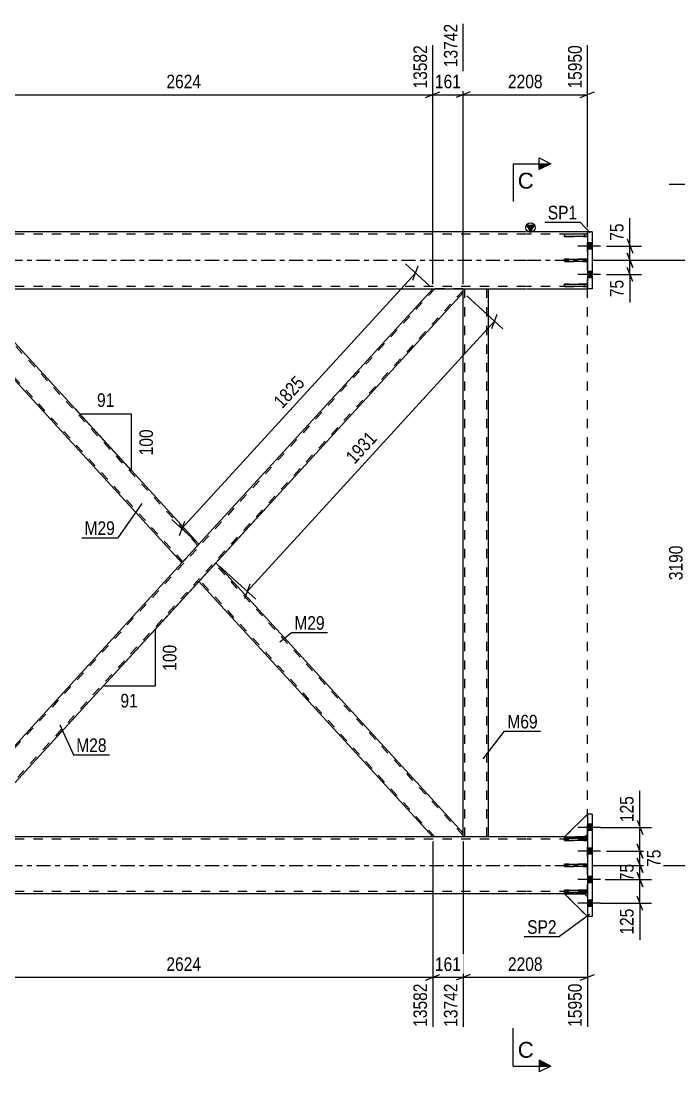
# Model space of a CAD drawing. Header units: millimetres. Extents: x -133 to 708, y -382 to 212.
# Drawn here: x 394.4 to 533.1, y -171.2 to 50.5 of the extents above; entities that cross this region are included whole.
import ezdxf

# ---------------------------------------------------------------- set-up
doc = ezdxf.new("R2010")
doc.units = ezdxf.units.MM
doc.linetypes.add('DXK_LINE_DOT2', pattern=[3.9198, 1.9599, -1.9599])
doc.linetypes.add('DXK_LINE_DOT3', pattern=[5.9187, 2.979, -0.9799, 0.9799, -0.9799])
doc.styles.add('Arial', font='ARIAL.TTF', dxfattribs={"height": 0.2})
doc.styles.add('Arial Narrow', font='ARIALN.TTF', dxfattribs={"height": 0.2})

# ---------------------------------------------------------------- blocks, each defined once
blk = doc.blocks.new('Part-389637962-1452 - 1176')
at = {"color": 7, "linetype": 'DXK_LINE_DOT2'}
for p, q in [((513.75, -5.02), (508.95, -5.02)), ((508.95, -5.02), (508.95, -5.5)), ((508.95, -5.5), (513.75, -5.5)), ((513.15, -5.5), (513.15, -5.02)), ((513.75, -5.5), (513.75, -5.02))]:
    blk.add_line(p, q, dxfattribs=at)
blk = doc.blocks.new('Part-389637962-1394 - 1176')
at = {"color": 2, "linetype": 'Continuous'}
for p, q in [((376.18, -6.8), (376.18, -6)), ((431.87, -59.89), (382.6, -6)), ((428.3, -63.8), (376.18, -6.8)), ((431.44, -60.36), (428.3, -63.8)), ((431.75, -60.03), (431.44, -60.36)), ((431.87, -59.89), (431.75, -60.03))]:
    blk.add_line(p, q, dxfattribs=at)
at = {"color": 7, "linetype": 'DXK_LINE_DOT2'}
for p, q in [((382.6, -6), (376.18, -6)), ((428.51, -63.56), (376.18, -6.33)), ((431.66, -60.12), (382.17, -6)), ((431.61, -60.18), (431.44, -60.36)), ((431.75, -60.03), (431.66, -60.12)), ((428.51, -63.56), (428.53, -63.54))]:
    blk.add_line(p, q, dxfattribs=at)
blk = doc.blocks.new('Part-389637962-1395 - 1176')
at = {"color": 7, "linetype": 'DXK_LINE_DOT2'}
for p, q in [((481.58, -6), (376.18, -121.27)), ((487.57, -6.33), (382.17, -121.6)), ((487.57, -6), (481.14, -6)), ((431.87, -59.89), (428.3, -63.8)), ((435.45, -63.8), (431.87, -67.71)), ((376.86, -120.06), (376.18, -120.8)), ((376.18, -121.6), (376.18, -120.8)), ((382.6, -121.6), (376.18, -121.6))]:
    blk.add_line(p, q, dxfattribs=at)
at = {"color": 2, "linetype": 'Continuous'}
for p, q in [((481.14, -6), (431.87, -59.89)), ((487.57, -6.8), (487.57, -6)), ((487.57, -6.8), (435.45, -63.8)), ((428.3, -63.8), (376.86, -120.06)), ((431.87, -67.71), (382.6, -121.6))]:
    blk.add_line(p, q, dxfattribs=at)
blk = doc.blocks.new('Part-389637962-1399 - 1176')
at = {"color": 7, "linetype": 'DXK_LINE_DOT2'}
for p, q in [((487.57, -6), (492.85, -6)), ((487.57, -6.8), (487.57, -6)), ((487.89, -121.6), (487.89, -6)), ((492.53, -121.6), (492.53, -6)), ((487.57, -121.6), (487.57, -120.8)), ((492.85, -121.6), (487.57, -121.6))]:
    blk.add_line(p, q, dxfattribs=at)
at = {"color": 2, "linetype": 'Continuous'}
for p, q in [((492.85, -6), (492.85, -121.6)), ((487.57, -120.8), (487.57, -6.8))]:
    blk.add_line(p, q, dxfattribs=at)
blk = doc.blocks.new('Part-389637962-1410 - 1176')
at = {"color": 2, "linetype": 'Continuous'}
for p, q in [((435.45, -63.8), (431.87, -67.71)), ((487.57, -120.8), (435.45, -63.8)), ((481.14, -121.6), (431.87, -67.71)), ((487.57, -121.6), (487.57, -120.8))]:
    blk.add_line(p, q, dxfattribs=at)
at = {"color": 7, "linetype": 'DXK_LINE_DOT2'}
for p, q in [((487.57, -121.27), (435.23, -64.04)), ((432.09, -67.48), (432.11, -67.46)), ((481.58, -121.6), (432.09, -67.48)), ((487.57, -121.6), (481.14, -121.6)), ((487.57, -121.6), (487.57, -121.57))]:
    blk.add_line(p, q, dxfattribs=at)
blk = doc.blocks.new('Part-389637962-1411 - 1176')
at = {"color": 2, "linetype": 'Continuous'}
for p, q in [((514.75, 6), (513.75, 6)), ((513.75, 6), (513.75, -6)), ((514.75, 6), (514.75, -6)), ((514.75, -6), (513.75, -6))]:
    blk.add_line(p, q, dxfattribs=at)
blk = doc.blocks.new('Part-389637962-1412 - 1176')
at = {"color": 2, "linetype": 'Continuous'}
for p, q in [((514.75, -116.8), (513.75, -116.8)), ((513.75, -116.8), (513.75, -138.4)), ((514.75, -116.8), (514.75, -138.4)), ((514.75, -138.4), (513.75, -138.4))]:
    blk.add_line(p, q, dxfattribs=at)
blk = doc.blocks.new('Part-389637962-1415 - 1176')
at = {"color": 2, "linetype": 'Continuous'}
for p, q in [((508.95, -127.36), (513.75, -127.36)), ((508.95, -127.84), (508.95, -127.36)), ((513.75, -127.84), (508.95, -127.84)), ((513.75, -127.36), (513.75, -127.84))]:
    blk.add_line(p, q, dxfattribs=at)
at = {"color": 7, "linetype": 'DXK_LINE_DOT2'}
blk.add_line((513.15, -127.84), (513.15, -127.36), dxfattribs=at)
blk = doc.blocks.new('Part-389637962-1416 - 1176')
at = {"color": 2, "linetype": 'Continuous'}
for p, q in [((508.95, -121.86), (513.75, -121.86)), ((508.95, -122.34), (508.95, -121.86)), ((513.75, -121.86), (513.75, -122.34)), ((513.75, -122.34), (508.95, -122.34))]:
    blk.add_line(p, q, dxfattribs=at)
at = {"color": 7, "linetype": 'DXK_LINE_DOT2'}
blk.add_line((513.15, -122.34), (513.15, -121.86), dxfattribs=at)
blk = doc.blocks.new('Part-389637962-1417 - 1176')
at = {"color": 2, "linetype": 'Continuous'}
for p, q in [((508.95, -132.86), (513.75, -132.86)), ((508.95, -133.34), (508.95, -132.86)), ((513.75, -132.86), (513.75, -133.34)), ((513.75, -133.34), (508.95, -133.34))]:
    blk.add_line(p, q, dxfattribs=at)
at = {"color": 7, "linetype": 'DXK_LINE_DOT2'}
blk.add_line((513.15, -133.34), (513.15, -132.86), dxfattribs=at)
blk = doc.blocks.new('Part-389637962-1418 - 1176')
at = {"color": 7, "linetype": 'DXK_LINE_DOT2'}
for p, q in [((513.75, -127.36), (508.95, -127.36)), ((508.95, -127.36), (508.95, -127.84)), ((508.95, -127.84), (513.75, -127.84)), ((513.15, -127.84), (513.15, -127.36)), ((513.75, -127.84), (513.75, -127.36))]:
    blk.add_line(p, q, dxfattribs=at)
blk = doc.blocks.new('Part-389637962-1419 - 1176')
at = {"color": 7, "linetype": 'DXK_LINE_DOT2'}
for p, q in [((513.75, -121.86), (508.95, -121.86)), ((508.95, -121.86), (508.95, -122.34)), ((513.15, -122.34), (513.15, -121.86)), ((513.75, -122.34), (513.75, -121.86)), ((508.95, -122.34), (513.75, -122.34))]:
    blk.add_line(p, q, dxfattribs=at)
blk = doc.blocks.new('Part-389637962-1420 - 1176')
at = {"color": 7, "linetype": 'DXK_LINE_DOT2'}
for p, q in [((513.75, -132.86), (508.95, -132.86)), ((508.95, -132.86), (508.95, -133.34)), ((513.15, -133.34), (513.15, -132.86)), ((513.75, -133.34), (513.75, -132.86)), ((508.95, -133.34), (513.75, -133.34))]:
    blk.add_line(p, q, dxfattribs=at)
blk = doc.blocks.new('Part-389637962-1421 - 1176')
at = {"color": 7, "linetype": 'DXK_LINE_DOT2'}
for p, q in [((508.95, -133.6), (513.15, -133.6)), ((513.75, -138.4), (508.95, -133.6)), ((513.15, -133.6), (513.75, -134.2)), ((513.75, -134.2), (513.75, -138.4))]:
    blk.add_line(p, q, dxfattribs=at)
blk = doc.blocks.new('Part-389637962-1422 - 1176')
at = {"color": 2, "linetype": 'Continuous'}
for p, q in [((513.75, -138.4), (508.95, -133.6)), ((508.95, -133.6), (513.15, -133.6)), ((513.15, -133.6), (513.75, -134.2))]:
    blk.add_line(p, q, dxfattribs=at)
at = {"color": 7, "linetype": 'DXK_LINE_DOT2'}
blk.add_line((513.75, -134.2), (513.75, -138.4), dxfattribs=at)
blk = doc.blocks.new('Part-389637962-1423 - 1176')
at = {"color": 7, "linetype": 'DXK_LINE_DOT2'}
for p, q in [((513.75, -116.8), (508.95, -121.6)), ((513.75, -121), (513.75, -116.8)), ((508.95, -121.6), (513.15, -121.6)), ((513.15, -121.6), (513.75, -121))]:
    blk.add_line(p, q, dxfattribs=at)
blk = doc.blocks.new('Part-389637962-1424 - 1176')
at = {"color": 2, "linetype": 'Continuous'}
for p, q in [((513.75, -116.8), (508.95, -121.6)), ((508.95, -121.6), (513.15, -121.6)), ((513.15, -121.6), (513.75, -121))]:
    blk.add_line(p, q, dxfattribs=at)
at = {"color": 7, "linetype": 'DXK_LINE_DOT2'}
blk.add_line((513.75, -121), (513.75, -116.8), dxfattribs=at)
blk = doc.blocks.new('Part-389637962-1447 - 1176')
at = {"color": 2, "linetype": 'Continuous'}
for p, q in [((508.95, 0.24), (513.75, 0.24)), ((508.95, -0.24), (508.95, 0.24)), ((513.75, 0.24), (513.75, -0.24)), ((513.75, -0.24), (508.95, -0.24))]:
    blk.add_line(p, q, dxfattribs=at)
at = {"color": 7, "linetype": 'DXK_LINE_DOT2'}
blk.add_line((513.15, -0.24), (513.15, 0.24), dxfattribs=at)
blk = doc.blocks.new('Part-389637962-1448 - 1176')
at = {"color": 2, "linetype": 'Continuous'}
for p, q in [((513.75, 5.5), (508.95, 5.5)), ((508.95, 5.02), (508.95, 5.5)), ((513.75, 5.02), (508.95, 5.02)), ((513.75, 5.5), (513.75, 5.02))]:
    blk.add_line(p, q, dxfattribs=at)
at = {"color": 7, "linetype": 'DXK_LINE_DOT2'}
blk.add_line((513.15, 5.02), (513.15, 5.5), dxfattribs=at)
blk = doc.blocks.new('Part-389637962-1449 - 1176')
at = {"color": 2, "linetype": 'Continuous'}
for p, q in [((508.95, -5.02), (513.75, -5.02)), ((508.95, -5.5), (508.95, -5.02)), ((513.75, -5.5), (508.95, -5.5)), ((513.75, -5.02), (513.75, -5.5))]:
    blk.add_line(p, q, dxfattribs=at)
at = {"color": 7, "linetype": 'DXK_LINE_DOT2'}
blk.add_line((513.15, -5.5), (513.15, -5.02), dxfattribs=at)
blk = doc.blocks.new('Part-389637962-1450 - 1176')
at = {"color": 7, "linetype": 'DXK_LINE_DOT2'}
for p, q in [((513.75, 0.24), (508.95, 0.24)), ((508.95, 0.24), (508.95, -0.24)), ((513.15, -0.24), (513.15, 0.24)), ((513.75, -0.24), (513.75, 0.24)), ((508.95, -0.24), (513.75, -0.24))]:
    blk.add_line(p, q, dxfattribs=at)
blk = doc.blocks.new('Part-389637962-1451 - 1176')
at = {"color": 7, "linetype": 'DXK_LINE_DOT2'}
for p, q in [((513.75, 5.5), (508.95, 5.5)), ((508.95, 5.5), (508.95, 5.02)), ((508.95, 5.02), (513.75, 5.02)), ((513.15, 5.5), (513.15, 5.02)), ((513.75, 5.02), (513.75, 5.5))]:
    blk.add_line(p, q, dxfattribs=at)
blk = doc.blocks.new('Part-389637962-1459 - 1176')
at = {"linetype": 'Continuous'}
blk.add_hatch(color=2, dxfattribs=at).paths.add_polyline_path([(501.75, 6), (500.95, 7.4), (502.55, 7.4)])
at = {"color": 2, "linetype": 'Continuous'}
for p, q in [((501.75, 6), (500.95, 7.4)), ((500.95, 7.4), (502.55, 7.4)), ((502.55, 7.4), (501.75, 6)), ((500.85, 6), (375.54, 6)), ((513.75, 6), (500.95, 6)), ((12.9, -6), (500.85, -6)), ((500.95, -6), (513.75, -6))]:
    blk.add_line(p, q, dxfattribs=at)
at = {"color": 7, "linetype": 'DXK_LINE_DOT2'}
for p, q in [((500.85, 5.52), (12.9, 5.52)), ((513.75, 5.52), (500.95, 5.52)), ((513.75, -6), (513.75, 6)), ((500.85, -5.52), (12.9, -5.52)), ((513.75, -5.52), (500.95, -5.52))]:
    blk.add_line(p, q, dxfattribs=at)
at = {"color": 7, "linetype": 'DXK_LINE_DOT3'}
for p, q in [((12.9, 0), (500.85, 0)), ((500.95, 0), (513.75, 0))]:
    blk.add_line(p, q, dxfattribs=at)
at = {"color": 2, "linetype": 'Continuous'}
blk.add_circle((501.75, 6.9), 1, dxfattribs=at)
blk = doc.blocks.new('Part-389637962-1460 - 1176')
at = {"color": 2, "linetype": 'Continuous'}
for p, q in [((500.85, -121.6), (380.04, -121.6)), ((508.95, -121.6), (500.95, -121.6)), ((513.75, -121.6), (513.15, -121.6)), ((500.85, -133.6), (12.9, -133.6)), ((508.95, -133.6), (500.95, -133.6)), ((513.75, -133.6), (513.15, -133.6))]:
    blk.add_line(p, q, dxfattribs=at)
at = {"color": 7, "linetype": 'DXK_LINE_DOT2'}
for p, q in [((513.15, -121.6), (508.95, -121.6)), ((513.75, -133.6), (513.75, -121.6)), ((500.85, -122.08), (12.9, -122.08)), ((513.75, -122.08), (500.95, -122.08)), ((500.85, -133.12), (12.9, -133.12)), ((513.75, -133.12), (500.95, -133.12)), ((513.15, -133.6), (508.95, -133.6))]:
    blk.add_line(p, q, dxfattribs=at)
at = {"color": 7, "linetype": 'DXK_LINE_DOT3'}
for p, q in [((12.9, -127.6), (500.85, -127.6)), ((500.95, -127.6), (513.75, -127.6))]:
    blk.add_line(p, q, dxfattribs=at)
blk = doc.blocks.new('Bolt-389637962-1525 - 1176')
at = {"linetype": 'Continuous'}
for points in [[(513.75, 3.66), (513.75, 2.34), (514.75, 2.34), (514.75, 3.66)], [(513.75, 3.66), (513.75, 2.34), (514.75, 2.34), (514.75, 3.66)], [(513.75, -2.34), (513.75, -3.66), (514.75, -3.66), (514.75, -2.34)], [(513.75, -2.34), (513.75, -3.66), (514.75, -3.66), (514.75, -2.34)]]:
    blk.add_hatch(color=1, dxfattribs=at).paths.add_polyline_path(points)
at = {"color": 1, "linetype": 'Continuous'}
for p, q in [((516.51, 3), (511.75, 3)), ((516.51, 3), (511.75, 3)), ((514.75, 3.66), (513.75, 3.66)), ((514.75, 3.66), (513.75, 3.66)), ((514.75, 2.34), (513.75, 2.34)), ((514.75, 2.34), (513.75, 2.34)), ((516.51, -3), (511.75, -3)), ((516.51, -3), (511.75, -3)), ((514.75, -2.34), (513.75, -2.34)), ((514.75, -2.34), (513.75, -2.34)), ((514.75, -3.66), (513.75, -3.66)), ((514.75, -3.66), (513.75, -3.66))]:
    blk.add_line(p, q, dxfattribs=at)
blk = doc.blocks.new('Bolt-389637962-1526 - 1176')
at = {"linetype": 'Continuous'}
for points in [[(513.75, -118.94), (513.75, -120.26), (514.75, -120.26), (514.75, -118.94)], [(513.75, -118.94), (513.75, -120.26), (514.75, -120.26), (514.75, -118.94)], [(513.75, -118.94), (513.75, -120.26), (514.75, -120.26), (514.75, -118.94)], [(513.75, -123.94), (513.75, -125.26), (514.75, -125.26), (514.75, -123.94)], [(513.75, -123.94), (513.75, -125.26), (514.75, -125.26), (514.75, -123.94)], [(513.75, -129.94), (513.75, -131.26), (514.75, -131.26), (514.75, -129.94)], [(513.75, -129.94), (513.75, -131.26), (514.75, -131.26), (514.75, -129.94)], [(513.75, -134.94), (513.75, -136.26), (514.75, -136.26), (514.75, -134.94)], [(513.75, -134.94), (513.75, -136.26), (514.75, -136.26), (514.75, -134.94)], [(513.75, -134.94), (513.75, -136.26), (514.75, -136.26), (514.75, -134.94)]]:
    blk.add_hatch(color=1, dxfattribs=at).paths.add_polyline_path(points)
at = {"color": 1, "linetype": 'Continuous'}
for p, q in [((516.51, -119.6), (511.75, -119.6)), ((516.51, -119.6), (511.75, -119.6)), ((516.51, -119.6), (511.75, -119.6)), ((514.75, -118.94), (513.75, -118.94)), ((514.75, -118.94), (513.75, -118.94)), ((514.75, -118.94), (513.75, -118.94)), ((514.75, -120.26), (513.75, -120.26)), ((514.75, -120.26), (513.75, -120.26)), ((514.75, -120.26), (513.75, -120.26)), ((514.75, -123.94), (513.75, -123.94)), ((514.75, -123.94), (513.75, -123.94)), ((516.51, -124.6), (511.75, -124.6)), ((516.51, -124.6), (511.75, -124.6)), ((514.75, -125.26), (513.75, -125.26)), ((514.75, -125.26), (513.75, -125.26)), ((516.51, -130.6), (511.75, -130.6)), ((516.51, -130.6), (511.75, -130.6)), ((514.75, -129.94), (513.75, -129.94)), ((514.75, -129.94), (513.75, -129.94)), ((514.75, -131.26), (513.75, -131.26)), ((514.75, -131.26), (513.75, -131.26)), ((514.75, -134.94), (513.75, -134.94)), ((514.75, -134.94), (513.75, -134.94)), ((514.75, -134.94), (513.75, -134.94)), ((516.51, -135.6), (511.75, -135.6)), ((516.51, -135.6), (511.75, -135.6)), ((516.51, -135.6), (511.75, -135.6)), ((514.75, -136.26), (513.75, -136.26)), ((514.75, -136.26), (513.75, -136.26)), ((514.75, -136.26), (513.75, -136.26))]:
    blk.add_line(p, q, dxfattribs=at)
blk = doc.blocks.new('Line-389637962-34539 - 1176')
at = {"color": 1, "linetype": 'DXK_LINE_DOT2'}
blk.add_line((513.75, -121.6), (513.75, -6), dxfattribs=at)
blk = doc.blocks.new('StraightDimension-389637962-49428 - 1176')
at = {"color": 7, "linetype": 'Continuous'}
for p, q in [((516.53, -119.6), (527.23, -119.6)), ((524.23, -118.1), (525.43, -121.1)), ((524.83, -124.6), (524.83, -119.6)), ((525.43, -126.1), (524.23, -123.1)), ((517.75, -124.6), (527.23, -124.6))]:
    blk.add_line(p, q, dxfattribs=at)
at = {"color": 0}
blk.add_wipeout([(524.08, -112.39), (519.88, -112.39), (519.88, -119.08), (524.08, -119.08)], dxfattribs=at)
at = {"color": 7, "linetype": 'Continuous'}
blk.add_line((524.83, -119.6), (524.83, -111.87), dxfattribs=at)
blk.add_line((524.83, -119.6), (524.83, -111.87), dxfattribs=at)
at = {"color": 3, "style": 'Arial Narrow'}
blk.add_text('125', height=2.863, rotation=90.0002, dxfattribs=at).set_placement((523.48, -118.48))
blk = doc.blocks.new('StraightDimension-389637962-16028 - 1176')
at = {"color": 7, "linetype": 'Continuous'}
for p, q in [((535.77, -1.5), (534.57, 1.5)), ((514.75, 0), (537.57, 0)), ((535.17, -127.6), (535.17, 0)), ((534.57, -126.1), (535.77, -129.1)), ((514.75, -127.6), (537.57, -127.6))]:
    blk.add_line(p, q, dxfattribs=at)
at = {"color": 0}
blk.add_wipeout([(534.42, -59.54), (530.22, -59.54), (530.22, -68.06), (534.42, -68.06)], dxfattribs=at)
at = {"color": 3, "style": 'Arial Narrow'}
blk.add_text('3190', height=2.863, rotation=90.0002, dxfattribs=at).set_placement((533.82, -67.46))
blk = doc.blocks.new('StraightDimension-389637962-16205 - 1176')
at = {"color": 7, "linetype": 'Continuous'}
for p, q in [((522.12, 4.5), (523.32, 1.5)), ((517.75, 3), (525.12, 3)), ((522.72, 0), (522.72, 3)), ((523.32, -1.5), (522.12, 1.5)), ((514.75, 0), (525.12, 0))]:
    blk.add_line(p, q, dxfattribs=at)
at = {"color": 0}
blk.add_wipeout([(521.97, 8.38), (517.77, 8.38), (517.77, 3.52), (521.97, 3.52)], dxfattribs=at)
at = {"color": 7, "linetype": 'Continuous'}
blk.add_line((522.72, 3), (522.72, 8.91), dxfattribs=at)
blk.add_line((522.72, 3), (522.72, 8.91), dxfattribs=at)
at = {"color": 3, "style": 'Arial Narrow'}
blk.add_text('75', height=2.863, rotation=90.0002, dxfattribs=at).set_placement((521.37, 4.12))
blk = doc.blocks.new('StraightDimension-389637962-16206 - 1176')
at = {"color": 7, "linetype": 'Continuous'}
for p, q in [((522.12, 1.5), (523.32, -1.5)), ((514.75, 0), (525.12, 0)), ((523.32, -4.5), (522.12, -1.5)), ((522.72, -3), (522.72, 0)), ((517.75, -3), (525.12, -3))]:
    blk.add_line(p, q, dxfattribs=at)
at = {"color": 0}
blk.add_wipeout([(521.97, -3.53), (517.77, -3.53), (517.77, -8.38), (521.97, -8.38)], dxfattribs=at)
at = {"color": 7, "linetype": 'Continuous'}
blk.add_line((522.72, -3), (522.72, -8.91), dxfattribs=at)
blk.add_line((522.72, -3), (522.72, -8.91), dxfattribs=at)
at = {"color": 3, "style": 'Arial Narrow'}
blk.add_text('75', height=2.863, rotation=90.0002, dxfattribs=at).set_placement((521.37, -7.78))
blk = doc.blocks.new('StraightDimension-389637962-16668 - 1176')
at = {"color": 7, "linetype": 'Continuous'}
for p, q in [((487.57, -5), (487.57, 49.87)), ((513.75, 7), (513.75, 45.37)), ((489.07, 35.53), (486.07, 34.33)), ((512.25, 34.33), (515.25, 35.53)), ((487.57, 34.93), (513.75, 34.93))]:
    blk.add_line(p, q, dxfattribs=at)
at = {"color": 0, "linetype": 'Continuous'}
blk.add_wipeout([(513.15, 45.97), (508.95, 45.97), (508.95, 35.63), (513.15, 35.63)], dxfattribs=at)
at = {"color": 0}
blk.add_wipeout([(504.91, 35.68), (504.91, 39.88), (496.4, 39.88), (496.4, 35.68)], dxfattribs=at)
at = {"color": 3, "linetype": 'Continuous', "style": 'Arial Narrow'}
blk.add_text('15950', height=2.863, rotation=90.0002, dxfattribs=at).set_placement((512.55, 36.23))
at = {"color": 3, "style": 'Arial Narrow'}
blk.add_text('2208', height=2.863, dxfattribs=at).set_placement((497, 36.28))
blk = doc.blocks.new('StraightDimension-389637962-16669 - 1176')
at = {"color": 7, "linetype": 'Continuous'}
for p, q in [((487.57, -5), (487.57, 49.87)), ((481.14, -5), (481.14, 45.37)), ((479.64, 34.33), (482.64, 35.53)), ((489.07, 35.53), (486.07, 34.33)), ((481.14, 34.93), (487.57, 34.93))]:
    blk.add_line(p, q, dxfattribs=at)
at = {"color": 0}
blk.add_wipeout([(487.7, 35.68), (487.7, 39.88), (481.01, 39.88), (481.01, 35.68)], dxfattribs=at)
at = {"color": 0, "linetype": 'Continuous'}
blk.add_wipeout([(486.97, 50.47), (482.77, 50.47), (482.77, 40.13), (486.97, 40.13)], dxfattribs=at)
at = {"color": 3, "linetype": 'Continuous', "style": 'Arial Narrow'}
blk.add_text('13742', height=2.863, rotation=90.0002, dxfattribs=at).set_placement((486.37, 40.73))
at = {"color": 3, "style": 'Arial Narrow'}
blk.add_text('161', height=2.863, dxfattribs=at).set_placement((481.61, 36.28))
blk = doc.blocks.new('StraightDimension-389637962-16670 - 1176')
at = {"color": 7, "linetype": 'Continuous'}
for p, q in [((376.18, -5), (376.18, 45.37)), ((481.14, -5), (481.14, 45.37)), ((377.68, 35.53), (374.68, 34.33)), ((479.64, 34.33), (482.64, 35.53)), ((376.18, 34.93), (481.14, 34.93))]:
    blk.add_line(p, q, dxfattribs=at)
at = {"color": 0, "linetype": 'Continuous'}
blk.add_wipeout([(480.54, 45.97), (476.34, 45.97), (476.34, 35.63), (480.54, 35.63)], dxfattribs=at)
at = {"color": 0}
blk.add_wipeout([(432.92, 35.68), (432.92, 39.88), (424.41, 39.88), (424.41, 35.68)], dxfattribs=at)
at = {"color": 3, "linetype": 'Continuous', "style": 'Arial Narrow'}
blk.add_text('13582', height=2.863, rotation=90.0002, dxfattribs=at).set_placement((479.94, 36.23))
at = {"color": 3, "style": 'Arial Narrow'}
blk.add_text('2624', height=2.863, dxfattribs=at).set_placement((425.01, 36.28))
blk = doc.blocks.new('StraightDimension-389637962-16894 - 1176')
at = {"color": 7, "linetype": 'Continuous'}
for p, q in [((487.57, -122.6), (487.57, -161.65)), ((513.75, -134.6), (513.75, -161.65)), ((489.07, -150.61), (486.07, -151.81)), ((512.25, -151.81), (515.25, -150.61)), ((487.57, -151.21), (513.75, -151.21))]:
    blk.add_line(p, q, dxfattribs=at)
at = {"color": 0}
blk.add_wipeout([(504.91, -150.46), (504.91, -146.26), (496.4, -146.26), (496.4, -150.46)], dxfattribs=at)
at = {"color": 0, "linetype": 'Continuous'}
blk.add_wipeout([(513.15, -151.91), (508.95, -151.91), (508.95, -162.25), (513.15, -162.25)], dxfattribs=at)
at = {"color": 3, "style": 'Arial Narrow'}
blk.add_text('2208', height=2.863, dxfattribs=at).set_placement((497, -149.86))
at = {"color": 3, "linetype": 'Continuous', "style": 'Arial Narrow'}
blk.add_text('15950', height=2.863, rotation=90.0002, dxfattribs=at).set_placement((512.55, -161.65))
blk = doc.blocks.new('StraightDimension-389637962-16895 - 1176')
at = {"color": 7, "linetype": 'Continuous'}
for p, q in [((481.14, -122.6), (481.14, -161.65)), ((487.57, -122.6), (487.57, -161.65)), ((479.64, -151.81), (482.64, -150.61)), ((489.07, -150.61), (486.07, -151.81)), ((481.14, -151.21), (487.57, -151.21))]:
    blk.add_line(p, q, dxfattribs=at)
at = {"color": 0}
blk.add_wipeout([(487.7, -150.46), (487.7, -146.26), (481.01, -146.26), (481.01, -150.46)], dxfattribs=at)
at = {"color": 0, "linetype": 'Continuous'}
blk.add_wipeout([(486.97, -151.91), (482.77, -151.91), (482.77, -162.25), (486.97, -162.25)], dxfattribs=at)
at = {"color": 3, "style": 'Arial Narrow'}
blk.add_text('161', height=2.863, dxfattribs=at).set_placement((481.61, -149.86))
at = {"color": 3, "linetype": 'Continuous', "style": 'Arial Narrow'}
blk.add_text('13742', height=2.863, rotation=90.0002, dxfattribs=at).set_placement((486.37, -161.65))
blk = doc.blocks.new('StraightDimension-389637962-16896 - 1176')
at = {"color": 7, "linetype": 'Continuous'}
for p, q in [((376.18, -122.6), (376.18, -166.15)), ((481.14, -122.6), (481.14, -161.65)), ((377.68, -150.61), (374.68, -151.81)), ((479.64, -151.81), (482.64, -150.61)), ((376.18, -151.21), (481.14, -151.21))]:
    blk.add_line(p, q, dxfattribs=at)
at = {"color": 0}
blk.add_wipeout([(432.92, -150.46), (432.92, -146.26), (424.41, -146.26), (424.41, -150.46)], dxfattribs=at)
at = {"color": 0, "linetype": 'Continuous'}
blk.add_wipeout([(480.54, -151.91), (476.34, -151.91), (476.34, -162.25), (480.54, -162.25)], dxfattribs=at)
at = {"color": 3, "style": 'Arial Narrow'}
blk.add_text('2624', height=2.863, dxfattribs=at).set_placement((425.01, -149.86))
at = {"color": 3, "linetype": 'Continuous', "style": 'Arial Narrow'}
blk.add_text('13582', height=2.863, rotation=90.0002, dxfattribs=at).set_placement((479.94, -161.65))
blk = doc.blocks.new('StraightDimension-389637962-49430 - 1176')
at = {"color": 7, "linetype": 'Continuous'}
for p, q in [((524.23, -126.1), (525.43, -129.1)), ((514.75, -127.6), (527.23, -127.6)), ((524.83, -130.6), (524.83, -127.6)), ((517.51, -130.6), (527.23, -130.6)), ((525.43, -132.1), (524.23, -129.1))]:
    blk.add_line(p, q, dxfattribs=at)
at = {"color": 0}
blk.add_wipeout([(524.08, -126.67), (519.88, -126.67), (519.88, -131.53), (524.08, -131.53)], dxfattribs=at)
at = {"color": 3, "style": 'Arial Narrow'}
blk.add_text('75', height=2.863, rotation=90.0002, dxfattribs=at).set_placement((523.48, -130.93))
blk = doc.blocks.new('AngleDimension-389637962-34978 - 1176')
at = {"color": 7, "linetype": 'Continuous'}
for p, q in [((405.78, -31.35), (406.75, -32.41)), ((417.68, -32.41), (406.75, -32.41)), ((417.68, -44.36), (406.75, -32.41)), ((417.68, -44.36), (417.68, -32.41))]:
    blk.add_line(p, q, dxfattribs=at)
at = {"color": 0}
for points in [[(414.64, -31.51), (414.64, -27.31), (409.79, -27.31), (409.79, -31.51)], [(422.78, -35.04), (418.58, -35.04), (418.58, -41.73), (422.78, -41.73)]]:
    blk.add_wipeout(points, dxfattribs=at)
at = {"color": 3, "style": 'Arial Narrow'}
blk.add_text('91', height=2.863, dxfattribs=at).set_placement((410.39, -30.91))
blk.add_text('100', height=2.863, rotation=90.0002, dxfattribs=at).set_placement((422.18, -41.13))
blk = doc.blocks.new('StraightDimension-389637962-35114 - 1176')
at = {"color": 7, "linetype": 'Continuous'}
for p, q in [((480.41, -5.33), (475.42, -0.77)), ((476.95, -4.2), (478.09, -1.18)), ((428.25, -56.58), (477.52, -2.69)), ((431.14, -59.21), (426.15, -54.65)), ((428.82, -55.07), (427.68, -58.09))]:
    blk.add_line(p, q, dxfattribs=at)
at = {"color": 0}
blk.add_wipeout([(455.21, -25.99), (452.11, -23.15), (446.36, -29.43), (449.46, -32.27)], dxfattribs=at)
at = {"color": 3, "style": 'Arial Narrow'}
blk.add_text('1825', height=2.863, rotation=47.5612, dxfattribs=at).set_placement((449.43, -31.42))
blk = doc.blocks.new('AngleDimension-389637962-34993 - 1176')
at = {"color": 7, "linetype": 'Continuous'}
for p, q in [((457.24, -39.97), (422.62, -77.84)), ((422.62, -77.84), (411.69, -89.79)), ((422.62, -77.84), (422.62, -89.79)), ((422.62, -89.79), (411.69, -89.79))]:
    blk.add_line(p, q, dxfattribs=at)
at = {"color": 0}
for points in [[(427.72, -80.47), (423.52, -80.47), (423.52, -87.16), (427.72, -87.16)], [(419.58, -94.89), (419.58, -90.69), (414.72, -90.69), (414.72, -94.89)]]:
    blk.add_wipeout(points, dxfattribs=at)
at = {"color": 3, "style": 'Arial Narrow'}
blk.add_text('100', height=2.863, rotation=90.0002, dxfattribs=at).set_placement((427.12, -86.56))
blk.add_text('91', height=2.863, dxfattribs=at).set_placement((415.32, -94.29))
blk = doc.blocks.new('StraightDimension-389637962-35135 - 1176')
at = {"color": 7, "linetype": 'Continuous'}
for p, q in [((488.31, -7.47), (495.95, -14.46)), ((442.06, -69.85), (494.18, -12.85)), ((493.61, -14.36), (494.75, -11.33)), ((436.19, -64.47), (443.83, -71.46)), ((442.63, -68.33), (441.49, -71.36))]:
    blk.add_line(p, q, dxfattribs=at)
at = {"color": 0}
blk.add_wipeout([(470.44, -37.7), (467.34, -34.86), (461.6, -41.15), (464.7, -43.98)], dxfattribs=at)
at = {"color": 3, "style": 'Arial Narrow'}
blk.add_text('1931', height=2.863, rotation=47.5612, dxfattribs=at).set_placement((464.66, -43.13))
blk = doc.blocks.new('StraightDimension-389637962-49429 - 1176')
at = {"color": 7, "linetype": 'Continuous'}
for p, q in [((524.23, -123.1), (525.43, -126.1)), ((517.75, -124.6), (527.68, -124.6)), ((525.43, -129.1), (524.23, -126.1)), ((524.83, -127.6), (524.83, -124.6)), ((514.75, -127.6), (527.68, -127.6))]:
    blk.add_line(p, q, dxfattribs=at)
at = {"color": 0}
blk.add_wipeout([(529.78, -123.67), (525.58, -123.67), (525.58, -128.53), (529.78, -128.53)], dxfattribs=at)
at = {"color": 3, "style": 'Arial Narrow'}
blk.add_text('75', height=2.863, rotation=90.0002, dxfattribs=at).set_placement((529.18, -127.93))
blk = doc.blocks.new('StraightDimension-389637962-49431 - 1176')
at = {"color": 7, "linetype": 'Continuous'}
for p, q in [((517.51, -130.6), (527.23, -130.6)), ((524.23, -129.1), (525.43, -132.1)), ((524.83, -135.6), (524.83, -130.6)), ((525.43, -137.1), (524.23, -134.1)), ((516.53, -135.6), (527.23, -135.6))]:
    blk.add_line(p, q, dxfattribs=at)
at = {"color": 0}
blk.add_wipeout([(524.08, -136.13), (519.88, -136.13), (519.88, -142.81), (524.08, -142.81)], dxfattribs=at)
at = {"color": 7, "linetype": 'Continuous'}
blk.add_line((524.83, -135.6), (524.83, -143.33), dxfattribs=at)
blk.add_line((524.83, -135.6), (524.83, -143.33), dxfattribs=at)
at = {"color": 3, "style": 'Arial Narrow'}
blk.add_text('125', height=2.863, rotation=90.0002, dxfattribs=at).set_placement((523.48, -142.21))
blk = doc.blocks.new('Mark-389637962-15065 - 1176')
at = {"color": 0}
blk.add_wipeout([(503.28, -98.72), (503.28, -95.72), (496.88, -95.72), (496.88, -98.72)], dxfattribs=at)
blk.add_wipeout([(503.28, -98.72), (503.28, -95.72), (496.88, -95.72), (496.88, -98.72)], dxfattribs=at)
at = {"color": 30, "linetype": 'Continuous'}
for p, q in [((491.8, -105.13), (496.28, -99.32)), ((496.28, -99.32), (503.88, -99.32))]:
    blk.add_line(p, q, dxfattribs=at)
at = {"color": 3, "style": 'Arial Narrow'}
blk.add_text('M69', height=2.863, dxfattribs=at).set_placement((496.88, -98.72))
blk = doc.blocks.new('SectionMark-389637962-25181 - 1176')
at = {"color": 6, "linetype": 'Continuous'}
blk.add_line((538.98, 16), (530.98, 16), dxfattribs=at)
blk = doc.blocks.new('Mark-389637962-15053 - 1176')
at = {"color": 0}
blk.add_wipeout([(414.15, -57.91), (414.15, -54.91), (407.76, -54.91), (407.76, -57.91)], dxfattribs=at)
blk.add_wipeout([(414.15, -57.91), (414.15, -54.91), (407.76, -54.91), (407.76, -57.91)], dxfattribs=at)
at = {"color": 30, "linetype": 'Continuous'}
for p in [(419.82, -51.29), (407.16, -58.51)]:
    blk.add_line(p, (414.75, -58.51), dxfattribs=at)
at = {"color": 3, "style": 'Arial Narrow'}
blk.add_text('M29', height=2.863, dxfattribs=at).set_placement((407.76, -57.91))
blk = doc.blocks.new('Mark-389637962-15056 - 1176')
at = {"color": 0}
blk.add_wipeout([(412.4, -103.69), (412.4, -100.69), (406.01, -100.69), (406.01, -103.69)], dxfattribs=at)
blk.add_wipeout([(412.4, -103.69), (412.4, -100.69), (406.01, -100.69), (406.01, -103.69)], dxfattribs=at)
at = {"color": 30, "linetype": 'Continuous'}
for p, q in [((402.54, -97.94), (405.41, -104.29)), ((405.41, -104.29), (413, -104.29))]:
    blk.add_line(p, q, dxfattribs=at)
at = {"color": 3, "style": 'Arial Narrow'}
blk.add_text('M28', height=2.863, dxfattribs=at).set_placement((406.01, -103.69))
blk = doc.blocks.new('Mark-389637962-15089 - 1176')
at = {"color": 0}
blk.add_wipeout([(458.38, -77.9), (458.38, -74.9), (451.98, -74.9), (451.98, -77.9)], dxfattribs=at)
blk.add_wipeout([(458.38, -77.9), (458.38, -74.9), (451.98, -74.9), (451.98, -77.9)], dxfattribs=at)
at = {"color": 30, "linetype": 'Continuous'}
for p, q in [((448.9, -80.45), (451.38, -78.5)), ((451.38, -78.5), (458.98, -78.5))]:
    blk.add_line(p, q, dxfattribs=at)
at = {"color": 3, "style": 'Arial Narrow'}
blk.add_text('M29', height=2.863, dxfattribs=at).set_placement((451.98, -77.9))
blk = doc.blocks.new('Mark-389637962-15092 - 1176')
at = {"color": 0}
blk.add_wipeout([(511.6, 8.64), (511.6, 11.64), (505.39, 11.64), (505.39, 8.64)], dxfattribs=at)
blk.add_wipeout([(511.6, 8.64), (511.6, 11.64), (505.39, 11.64), (505.39, 8.64)], dxfattribs=at)
at = {"color": 30, "linetype": 'Continuous'}
for p in [(504.79, 8.04), (514.31, 5.77)]:
    blk.add_line(p, (512.2, 8.04), dxfattribs=at)
at = {"color": 3, "style": 'Arial Narrow'}
blk.add_text('SP1', height=2.863, dxfattribs=at).set_placement((505.39, 8.64))
blk = doc.blocks.new('Mark-389637962-15095 - 1176')
at = {"color": 0}
blk.add_wipeout([(507.26, -142.03), (507.26, -139.03), (501.05, -139.03), (501.05, -142.03)], dxfattribs=at)
blk.add_wipeout([(507.26, -142.03), (507.26, -139.03), (501.05, -139.03), (501.05, -142.03)], dxfattribs=at)
at = {"color": 30, "linetype": 'Continuous'}
for p in [(514.22, -137.96), (500.45, -142.63)]:
    blk.add_line(p, (507.86, -142.63), dxfattribs=at)
at = {"color": 3, "style": 'Arial Narrow'}
blk.add_text('SP2', height=2.863, dxfattribs=at).set_placement((501.05, -142.03))
blk = doc.blocks.new('SectionMark-389637962-37280 - 1176')
at = {"linetype": 'Continuous'}
for points in [[(503.57, 19.13), (503.57, 20.38), (506.07, 20.38)], [(503.57, -169.92), (503.57, -168.67), (506.07, -169.92)]]:
    blk.add_hatch(color=6, dxfattribs=at).paths.add_polyline_path(points)
at = {"color": 6, "linetype": 'Continuous'}
for p, q in [((498.07, 20.38), (506.07, 20.38)), ((503.57, 19.13), (503.57, 21.63)), ((503.57, 21.63), (506.07, 20.38)), ((506.07, 20.38), (503.57, 19.13)), ((498.07, -169.92), (506.07, -169.92)), ((506.07, -169.92), (503.57, -168.67)), ((503.57, -168.67), (503.57, -171.17)), ((506.07, -169.92), (503.57, -171.17))]:
    blk.add_line(p, q, dxfattribs=at)
at = {"color": 0, "linetype": 'Continuous'}
for points in [[(502.44, 15.13), (502.44, 18.63), (499.07, 18.63), (499.07, 15.13)], [(502.44, -168.17), (502.44, -164.67), (499.07, -164.67), (499.07, -168.17)]]:
    blk.add_wipeout(points, dxfattribs=at)
at = {"color": 6, "linetype": 'Continuous'}
for p, q in [((498.07, 20.38), (498.07, 12.38)), ((498.07, -169.92), (498.07, -161.92))]:
    blk.add_line(p, q, dxfattribs=at)
at = {"color": 3, "linetype": 'Continuous', "style": 'Arial'}
for p in [(499.07, 15.13), (499.07, -168.17)]:
    blk.add_text('C', height=3.34, dxfattribs=at).set_placement(p)

msp = doc.modelspace()

# ---------------------------------------------------------------- block references
for name in ['Part-389637962-1459 - 1176', 'Part-389637962-1448 - 1176', 'Part-389637962-1451 - 1176', 'Part-389637962-1411 - 1176', 'Bolt-389637962-1525 - 1176', 'Part-389637962-1447 - 1176', 'Part-389637962-1450 - 1176', 'Part-389637962-1394 - 1176', 'Part-389637962-1395 - 1176', 'Part-389637962-1399 - 1176', 'Part-389637962-1452 - 1176', 'Part-389637962-1449 - 1176', 'Line-389637962-34539 - 1176', 'Part-389637962-1410 - 1176', 'Part-389637962-1423 - 1176', 'Part-389637962-1424 - 1176', 'Part-389637962-1412 - 1176', 'Bolt-389637962-1526 - 1176', 'Part-389637962-1460 - 1176', 'Part-389637962-1416 - 1176', 'Part-389637962-1419 - 1176', 'Part-389637962-1415 - 1176', 'Part-389637962-1418 - 1176', 'Part-389637962-1417 - 1176', 'Part-389637962-1420 - 1176', 'Part-389637962-1421 - 1176', 'Part-389637962-1422 - 1176']:
    msp.add_blockref(name, (0, 0))

# ---------------------------------------------------------------- next in the draw order: block references
for name in ['AngleDimension-389637962-34978 - 1176', 'Mark-389637962-15065 - 1176', 'Mark-389637962-15056 - 1176', 'StraightDimension-389637962-49428 - 1176']:
    msp.add_blockref(name, (0, 0))

# ---------------------------------------------------------------- next in the draw order: block references
msp.add_blockref('StraightDimension-389637962-16028 - 1176', (0, 0))

# ---------------------------------------------------------------- next in the draw order: block references
for name in ['StraightDimension-389637962-16205 - 1176', 'StraightDimension-389637962-16894 - 1176']:
    msp.add_blockref(name, (0, 0))

# ---------------------------------------------------------------- next in the draw order: block references
for name in ['StraightDimension-389637962-16206 - 1176', 'StraightDimension-389637962-16895 - 1176', 'StraightDimension-389637962-49430 - 1176', 'Mark-389637962-15095 - 1176']:
    msp.add_blockref(name, (0, 0))

# ---------------------------------------------------------------- next in the draw order: block references
for name in ['StraightDimension-389637962-16668 - 1176', 'StraightDimension-389637962-16896 - 1176', 'StraightDimension-389637962-49429 - 1176']:
    msp.add_blockref(name, (0, 0))

# ---------------------------------------------------------------- next in the draw order: block references
for name in ['StraightDimension-389637962-16669 - 1176', 'StraightDimension-389637962-49431 - 1176']:
    msp.add_blockref(name, (0, 0))

# ---------------------------------------------------------------- next in the draw order: block references
msp.add_blockref('StraightDimension-389637962-16670 - 1176', (0, 0))

# ---------------------------------------------------------------- next in the draw order: block references
for name in ['SectionMark-389637962-25181 - 1176', 'StraightDimension-389637962-35114 - 1176']:
    msp.add_blockref(name, (0, 0))

# ---------------------------------------------------------------- next in the draw order: block references
for name in ['Mark-389637962-15092 - 1176', 'AngleDimension-389637962-34993 - 1176']:
    msp.add_blockref(name, (0, 0))

# ---------------------------------------------------------------- next in the draw order: block references
for name in ['SectionMark-389637962-37280 - 1176', 'StraightDimension-389637962-35135 - 1176', 'Mark-389637962-15053 - 1176', 'Mark-389637962-15089 - 1176']:
    msp.add_blockref(name, (0, 0))

doc.saveas('drawing.dxf')
